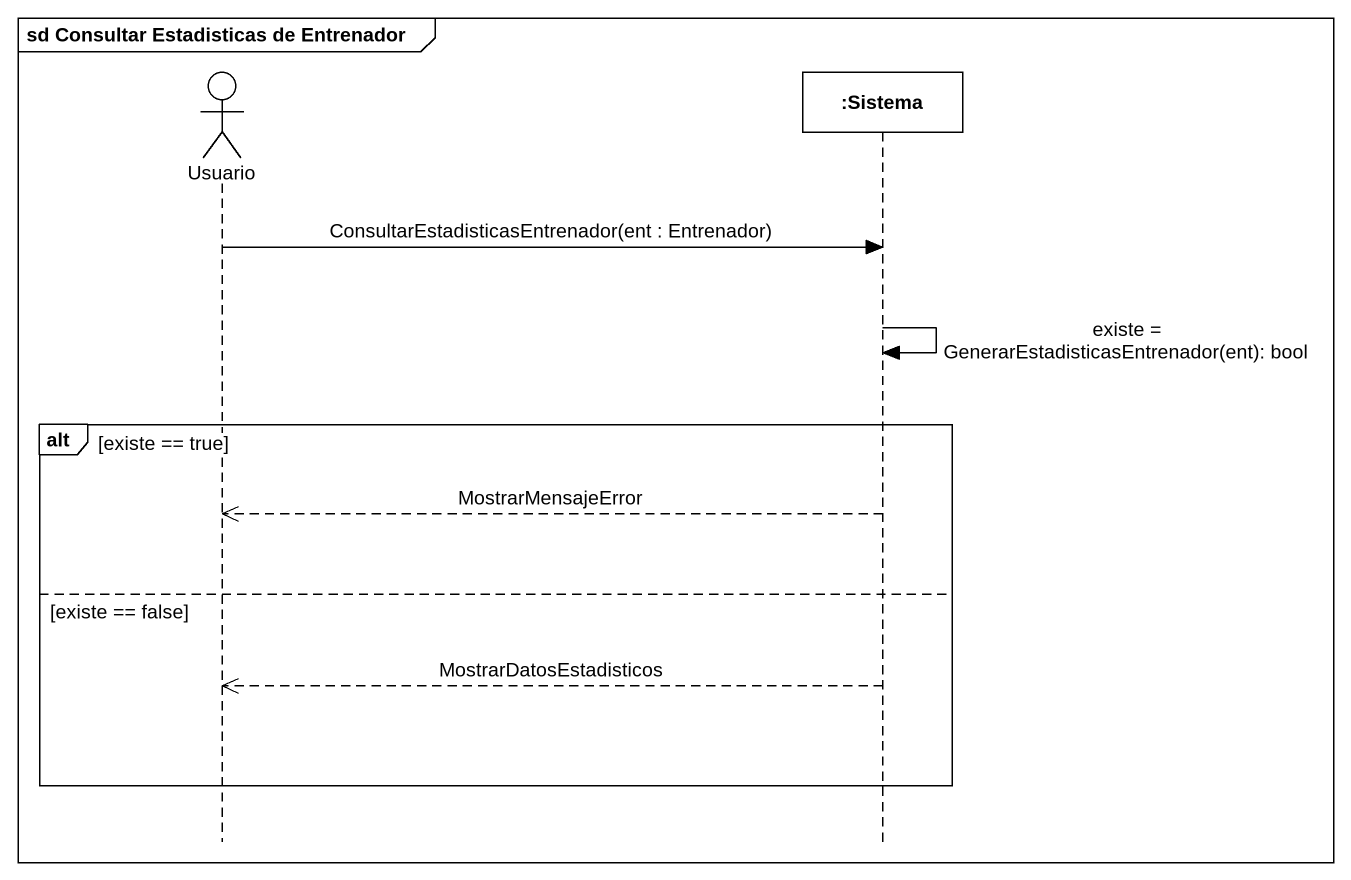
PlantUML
@startuml
mainframe sd Consultar Estadisticas de Entrenador
hide footbox
actor Usuario
participant ":Sistema" as Sistema

Usuario -> Sistema : ConsultarEstadisticasEntrenador(ent : Entrenador)
Sistema -> Sistema : existe = GenerarEstadisticasEntrenador(ent): bool
alt existe == true
  Sistema -->> Usuario : MostrarMensajeError
else existe == false
  Sistema -->> Usuario : MostrarDatosEstadisticos
end
@enduml
